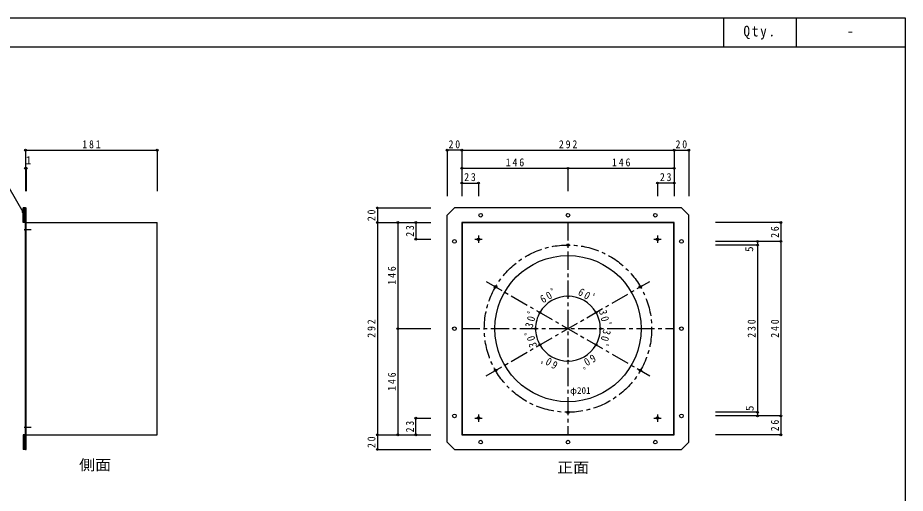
# Model space of a CAD drawing. Units: millimetres at full size, sheet at 1:5. Extents: x -2292 to 1828, y -1273 to 1617.
# Drawn here: x 608 to 1828, y 963 to 1617 of the extents above; entities that cross this region are included whole.
import ezdxf
from ezdxf.enums import TextEntityAlignment as Align

# ---------------------------------------------------------------- set-up
doc = ezdxf.new("R2010")
doc.units = ezdxf.units.MM
doc.header["$LTSCALE"] = 5
doc.header["$PDMODE"] = 32
doc.header["$PDSIZE"] = 2.5
doc.linetypes.add('CHAIN1', pattern=[8, 5, -1, 1, -1])
doc.layers.add('0-0', color=4, linetype='Continuous')
doc.layers.add('F-0', color=2, linetype='Continuous')
doc.styles.add('ＭＳ ゴシック', font='')
doc.styles.get('ＭＳ ゴシック').set_extended_font_data('MS Gothic')

msp = doc.modelspace()

# ---------------------------------------------------------------- linework, layer by layer
at = {"layer": '0-0'}
for p, q in [((618.956, 1435.203), (618.956, 1379.045)), ((618.956, 1435.203), (799.956, 1435.203)), ((618.956, 1435.203), (618.956, 1379.045)), ((799.956, 1435.203), (799.956, 1379.045)), ((1218.569, 1435.203), (1198.569, 1435.203)), ((1198.569, 1435.203), (1198.569, 1371.961)), ((1218.569, 1435.203), (1510.569, 1435.203)), ((1218.569, 1435.203), (1218.569, 1379.045)), ((1510.569, 1435.203), (1510.569, 1379.045)), ((1510.569, 1435.203), (1530.569, 1435.203)), ((1530.569, 1435.203), (1530.569, 1371.961)), ((618.956, 1410.372), (619.956, 1410.372)), ((618.956, 1410.372), (618.956, 1379.045)), ((619.956, 1410.372), (619.956, 1379.045)), ((1218.569, 1410.372), (1364.569, 1410.372)), ((1218.569, 1410.372), (1218.569, 1379.045)), ((1364.569, 1410.372), (1364.569, 1379.045)), ((1364.569, 1410.372), (1510.569, 1410.372)), ((1510.569, 1410.372), (1510.569, 1379.045)), ((615.956, 1350.185), (586.067, 1401.955)), ((1218.569, 1390.066), (1241.569, 1390.066)), ((1218.569, 1390.066), (1218.569, 1371.961)), ((1241.569, 1390.066), (1241.569, 1371.961)), ((1510.569, 1390.066), (1487.569, 1390.066)), ((1487.569, 1390.066), (1487.569, 1371.961)), ((1510.569, 1390.066), (1510.569, 1371.961)), ((618.956, 1355.787), (615.956, 1355.787)), ((615.956, 1335.787), (615.956, 1355.787)), ((616.456, 1335.787), (616.456, 1355.787)), ((616.956, 1335.787), (616.956, 1355.787)), ((617.456, 1335.787), (617.456, 1355.787)), ((617.956, 1335.787), (617.956, 1355.787)), ((618.456, 1335.787), (618.456, 1355.787)), ((1102.571, 1355.787), (1102.571, 1335.787)), ((1102.571, 1355.787), (1176.175, 1355.787)), ((1208.569, 1355.787), (1198.569, 1345.787)), ((1520.569, 1355.787), (1208.569, 1355.787)), ((1520.569, 1355.787), (1530.569, 1345.787)), ((1198.569, 1033.787), (1198.569, 1345.787)), ((1530.569, 1033.787), (1530.569, 1345.787)), ((618.956, 1335.787), (615.956, 1335.787)), ((1102.571, 1335.787), (1176.175, 1335.787)), ((1102.571, 1335.787), (1102.571, 1043.787)), ((1130.613, 1335.787), (1130.613, 1189.787)), ((1130.613, 1335.787), (1176.175, 1335.787)), ((1155.447, 1335.787), (1155.447, 1312.787)), ((1155.447, 1335.787), (1176.175, 1335.787)), ((1657.058, 1335.787), (1567.428, 1335.787)), ((1657.058, 1335.787), (1657.058, 1309.787)), ((618.956, 1328.987), (618.956, 1322.587)), ((1155.447, 1312.787), (1176.175, 1312.787)), ((1657.058, 1309.787), (1567.428, 1309.787)), ((1625.077, 1309.787), (1567.428, 1309.787)), ((1625.077, 1309.787), (1625.077, 1304.787)), ((1657.058, 1309.787), (1657.058, 1069.787)), ((1625.077, 1304.787), (1567.428, 1304.787)), ((1625.077, 1304.787), (1625.077, 1074.787)), ((1130.613, 1189.787), (1176.175, 1189.787)), ((1130.613, 1189.787), (1130.613, 1043.787)), ((1625.077, 1074.787), (1567.428, 1074.787)), ((1625.077, 1074.787), (1625.077, 1069.787)), ((1155.447, 1043.787), (1155.447, 1066.787)), ((1155.447, 1066.787), (1176.175, 1066.787)), ((1657.058, 1069.787), (1567.428, 1069.787)), ((1625.077, 1069.787), (1567.428, 1069.787)), ((1657.058, 1069.787), (1657.058, 1043.787)), ((618.956, 1056.987), (618.956, 1050.587)), ((615.956, 1043.787), (615.956, 1023.787)), ((618.956, 1043.787), (615.956, 1043.787)), ((616.456, 1043.787), (616.456, 1023.787)), ((616.956, 1043.787), (616.956, 1023.787)), ((617.456, 1043.787), (617.456, 1023.787)), ((617.956, 1043.787), (617.956, 1023.787)), ((618.456, 1043.787), (618.456, 1023.787)), ((1102.571, 1043.787), (1176.175, 1043.787)), ((1102.571, 1043.787), (1102.571, 1023.787)), ((1130.613, 1043.787), (1176.175, 1043.787)), ((1155.447, 1043.787), (1176.175, 1043.787)), ((1657.058, 1043.787), (1567.428, 1043.787)), ((1208.569, 1023.787), (1198.569, 1033.787)), ((1530.569, 1033.787), (1520.569, 1023.787)), ((618.956, 1023.787), (615.956, 1023.787)), ((1102.571, 1023.787), (1176.175, 1023.787)), ((1208.569, 1023.787), (1520.569, 1023.787))]:
    msp.add_line(p, q, dxfattribs=at)
at = {"layer": '0-0', "color": 7}
for p, q in [((618.956, 1355.787), (619.956, 1355.787)), ((619.956, 1335.787), (799.956, 1335.787)), ((1219.069, 1335.287), (1219.069, 1044.287)), ((1219.069, 1044.287), (1510.069, 1044.287)), ((618.956, 1023.787), (619.956, 1023.787))]:
    msp.add_line(p, q, dxfattribs=at)
at = {"layer": '0-0', "linetype": 'CHAIN1'}
for p, q in [((1364.569, 1335.787), (1364.569, 1043.787)), ((626.92, 1325.787), (616.921, 1325.787)), ((1241.569, 1317.787), (1241.569, 1307.787)), ((1487.569, 1317.787), (1487.569, 1307.787)), ((1236.569, 1312.787), (1246.569, 1312.787)), ((1482.569, 1312.787), (1492.569, 1312.787)), ((1251.985, 1254.787), (1477.152, 1124.787)), ((1251.985, 1124.787), (1477.152, 1254.787)), ((1218.569, 1189.787), (1510.569, 1189.787)), ((1236.569, 1066.787), (1246.569, 1066.787)), ((1241.569, 1071.787), (1241.569, 1061.787)), ((1482.569, 1066.787), (1492.569, 1066.787)), ((1487.569, 1071.787), (1487.569, 1061.787)), ((626.92, 1053.787), (616.921, 1053.787))]:
    msp.add_line(p, q, dxfattribs=at)
at = {"layer": '0-0', "color": 7}
for points in [[(618.956, 1023.787), (618.956, 1189.787), (618.956, 1355.787)], [(619.956, 1023.787), (619.956, 1189.787), (619.956, 1355.787)], [(619.956, 1043.787), (799.956, 1043.787), (799.956, 1335.787)], [(1510.069, 1044.287), (1510.069, 1335.287), (1219.069, 1335.287)]]:
    msp.add_lwpolyline(points, dxfattribs=at)
msp.add_lwpolyline([(1218.569, 1043.787), (1510.569, 1043.787), (1510.569, 1335.787), (1218.569, 1335.787)], close=True, dxfattribs=at)
at = {"layer": '0-0'}
for centre in [(1244.569, 1345.787), (1364.569, 1345.787), (1484.569, 1345.787), (1208.569, 1309.787), (1520.569, 1309.787), (1208.569, 1189.787), (1520.569, 1189.787), (1208.569, 1069.787), (1520.569, 1069.787), (1244.569, 1033.787), (1364.569, 1033.787), (1484.569, 1033.787)]:
    msp.add_circle(centre, 2.5, dxfattribs=at)
at = {"layer": '0-0', "color": 7}
for centre, radius in [((1241.569, 1312.787), 1.65), ((1364.569, 1304.787), 1.65), ((1487.569, 1312.787), 1.65), ((1364.569, 1189.787), 100.5), ((1264.976, 1247.287), 1.65), ((1464.162, 1247.287), 1.65), ((1264.976, 1132.287), 1.65), ((1464.162, 1132.287), 1.65), ((1364.569, 1074.787), 1.65), ((1241.569, 1066.787), 1.65), ((1487.569, 1066.787), 1.65)]:
    msp.add_circle(centre, radius, dxfattribs=at)
at = {"layer": '0-0', "linetype": 'CHAIN1'}
msp.add_circle((1364.569, 1189.787), 115, dxfattribs=at)
at = {"layer": '0-0'}
for centre, radius, start, end in [((624.956, 1325.787), 6.8, 151.92751, 208.07248), ((1364.569, 1189.787), 44.518, 90, 150), ((1364.569, 1189.787), 44.518, 30, 90), ((1364.569, 1189.787), 44.518, 150, 180), ((1364.569, 1189.787), 44.518, 0, 30), ((1364.569, 1189.787), 44.518, 180, 210), ((1364.569, 1189.787), 44.518, 330, 0), ((1364.569, 1189.787), 44.518, 210, 270), ((1364.569, 1189.787), 44.518, 270, 330), ((624.956, 1053.787), 6.8, 151.92751, 208.07248)]:
    msp.add_arc(centre, radius, start, end, dxfattribs=at)
at = {"layer": '0-0', "color": 5}
for p in [(618.956, 1435.203), (799.956, 1435.203), (1198.569, 1435.203), (1218.569, 1435.203), (1510.569, 1435.203), (1530.569, 1435.203), (618.956, 1410.372), (619.956, 1410.372), (1218.569, 1410.372), (1364.569, 1410.372), (1510.569, 1410.372), (1218.569, 1390.066), (1241.569, 1390.066), (1487.569, 1390.066), (1510.569, 1390.066), (1102.571, 1355.787), (615.956, 1350.185), (1102.571, 1335.787), (1130.613, 1335.787), (1155.447, 1335.787), (1657.058, 1335.787), (1155.447, 1312.787), (1625.077, 1309.787), (1625.077, 1304.787), (1657.058, 1309.787), (1364.569, 1234.305), (1326.015, 1212.046), (1403.122, 1212.046), (1403.122, 1212.046), (1130.613, 1189.787), (1320.051, 1189.787), (1409.087, 1189.787), (1326.015, 1167.528), (1403.122, 1167.528), (1364.569, 1145.269), (1625.077, 1074.787), (1155.447, 1066.787), (1625.077, 1069.787), (1657.058, 1069.787), (1102.571, 1043.787), (1130.613, 1043.787), (1155.447, 1043.787), (1657.058, 1043.787), (1102.571, 1023.787)]:
    msp.add_point(p, dxfattribs=at)
at = {"layer": 'F-0', "color": 5}
for p, q in [((1578.126, 1617.338), (1578.126, 1577.338)), ((1678.126, 1617.338), (1678.126, 1577.338)), ((1828.126, 1617.338), (1828.126, 212.338)), ((-191.874, 1577.338), (1828.126, 1577.338))]:
    msp.add_line(p, q, dxfattribs=at)
msp.add_lwpolyline([(-191.874, 212.338), (-191.874, 1617.338), (1828.126, 1617.338)], dxfattribs=at)

# ---------------------------------------------------------------- texts
at = {"layer": '0-0', "color": 7, "style": 'ＭＳ ゴシック'}
msp.add_text('1', height=11, dxfattribs=at).set_placement((619.359, 1412.664), align=Align.BOTTOM_LEFT)
for p in [(1622.453, 1295.384), (1623.036, 1076.471)]:
    msp.add_text('5', height=11, rotation=90, dxfattribs=at).set_placement(p, align=Align.BOTTOM_LEFT)
at = {"layer": '0-0', "style": 'ＭＳ ゴシック'}
msp.add_text('φ201', height=9.164, dxfattribs=at).set_placement((1367.475, 1097.378), align=Align.BOTTOM_LEFT)
at = {"layer": '0-0', "color": 7, "style": 'ＭＳ ゴシック', "width": 1.1}
for s, p in [('側面', (692.625, 990.637)), ('正面', (1349.598, 987.104))]:
    msp.add_text(s, height=14.66, dxfattribs=at).set_placement(p, align=Align.BOTTOM_LEFT)
at = {"layer": '0-0', "color": 7, "char_height": 11, "attachment_point": 7, "style": 'ＭＳ ゴシック'}
for s, insert in [('\\T1.38;\\W0.9;181', (696.956, 1437.703)), ('\\T1.36;\\W0.9;20', (1200.444, 1437.703)), ('\\T1.38;\\W0.9;292', (1352.069, 1437.703)), ('\\T1.36;\\W0.9;20', (1512.444, 1437.703)), ('\\T1.38;\\W0.9;146', (1279.069, 1412.872)), ('\\T1.38;\\W0.9;146', (1425.069, 1412.872)), ('\\T1.36;\\W0.9;23', (1221.944, 1392.566)), ('\\T1.36;\\W0.9;23', (1490.944, 1392.566))]:
    msp.add_mtext(s, dxfattribs=dict(at, insert=insert))
for s, insert, rotation in [('\\T1.36;\\W0.9;20', (1100.071, 1337.662), 90), ('\\T1.36;\\W0.9;23', (1152.947, 1316.162), 90), ('\\T1.36;\\W0.9;26', (1654.558, 1314.662), 90), ('\\T1.38;\\W0.9;146', (1128.113, 1250.287), 90), ('\\T1.38;\\W0.9;60ﾟ', (1330.234, 1224.256), 30), ('\\T1.37;\\W0.9;60ﾟ', (1377.252, 1236.756), 330), ('\\T1.37;\\W0.9;30ﾟ', (1315.917, 1189.882), 75), ('\\T1.37;\\W0.9;30ﾟ', (1406.749, 1214.031), 285), ('\\T1.38;\\W0.9;292', (1100.071, 1177.287), 90), ('\\T1.38;\\W0.9;230', (1622.577, 1177.287), 90), ('\\T1.38;\\W0.9;240', (1654.558, 1177.287), 90), ('\\T1.37;\\W0.9;30ﾟ', (1322.388, 1165.544), 105), ('\\T1.37;\\W0.9;30ﾟ', (1413.22, 1189.692), 255), ('\\T1.37;\\W0.9;60ﾟ', (1351.885, 1142.818), 150), ('\\T1.37;\\W0.9;60ﾟ', (1398.903, 1155.318), 210), ('\\T1.38;\\W0.9;146', (1128.113, 1104.287), 90), ('\\T1.36;\\W0.9;23', (1152.947, 1047.162), 90), ('\\T1.36;\\W0.9;26', (1654.558, 1048.662), 90), ('\\T1.36;\\W0.9;20', (1100.071, 1025.662), 90)]:
    msp.add_mtext(s, dxfattribs=dict(at, insert=insert, rotation=rotation))
at = {"layer": 'F-0', "color": 7, "style": 'ＭＳ ゴシック'}
msp.add_text('-', height=14.66, dxfattribs=at).set_placement((1747.626, 1587.338), align=Align.BOTTOM_LEFT)
at = {"layer": 'F-0', "color": 7, "insert": (1605.751, 1587.338), "char_height": 14.66, "attachment_point": 7, "style": 'ＭＳ ゴシック'}
msp.add_mtext('\\T1.28;\\W0.9;Qty.', dxfattribs=at)
msp.add_mtext('\\T1.28;\\W0.9;Qty.', dxfattribs=at)

doc.saveas('drawing.dxf')
